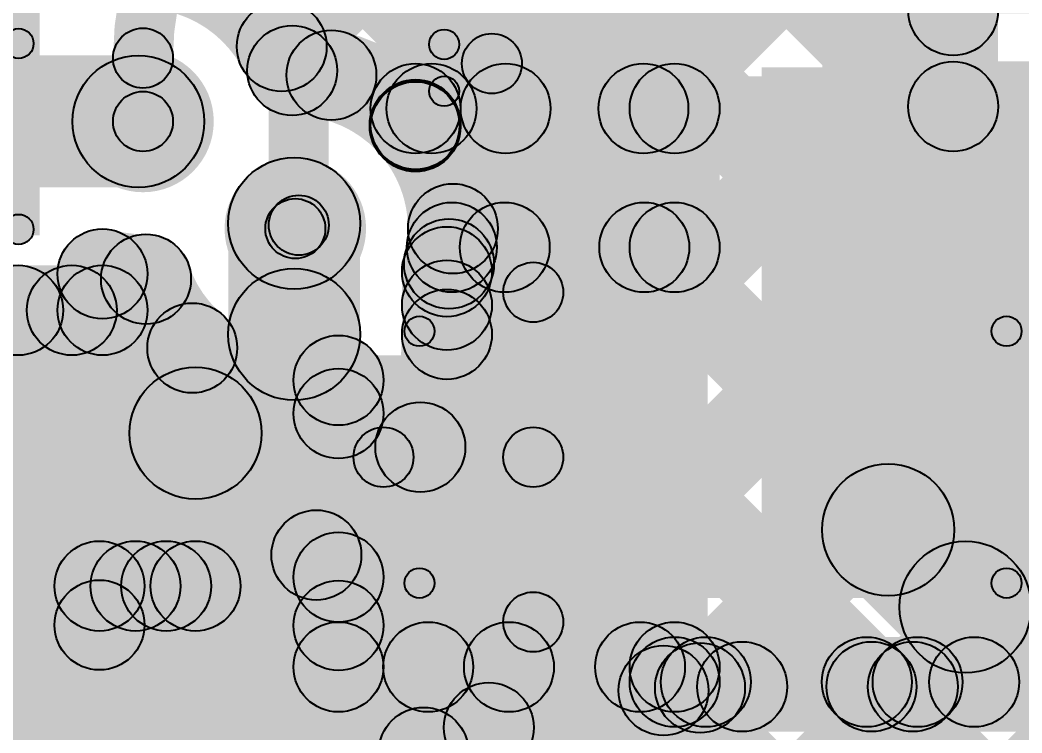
# Model space of a CAD drawing. Header units: millimetres. Extents: x 0 to 210, y 0 to 213.
# Drawn here: x 0.8422 to 1.0095, y 0.822 to 0.9409 of the extents above; entities that cross this region are included whole.
import ezdxf

# ---------------------------------------------------------------- set-up
doc = ezdxf.new("R2010")
doc.units = ezdxf.units.MM
doc.header["$MEASUREMENT"] = 0
for name, color, linetype in [('BottomLayer', 5, 'Continuous'), ('BottomPaste', 16, 'Continuous'), ('BottomSolder', 6, 'Continuous'), ('TopLayer', 1, 'Continuous'), ('TopOverlay', 2, 'Continuous'), ('TopPaste', 8, 'Continuous'), ('TopSolder', 216, 'Continuous'), ('ViaHoleLayer', 16, 'Continuous')]:
    doc.layers.add(name, color=color, linetype=linetype)

# ---------------------------------------------------------------- blocks, each defined once
blk = doc.blocks.new('RES_0603_25')
at = {"layer": 'TopLayer'}
for points in [[(-0.015, 0.0175), (-0.015, -0.0175), (-0.045, -0.0175), (-0.045, 0.0175)], [(0.045, 0.0175), (0.045, -0.0175), (0.015, -0.0175), (0.015, 0.0175)]]:
    blk.add_hatch(color=1, dxfattribs=at).paths.add_polyline_path(points)
at = {"layer": 'TopOverlay'}
h = blk.add_hatch(color=2, dxfattribs=at)
edge = h.paths.add_edge_path()
edge.add_arc((-0.049, 0.021), 0.0025, 0, 360)
h = blk.add_hatch(color=2, dxfattribs=at)
edge = h.paths.add_edge_path()
edge.add_arc((-0.049, 0.021), 0.0025, 0, 360)
for points in [[(-0.049, 0.0185), (-0.049, 0.0235), (0.049, 0.0235), (0.049, 0.0185)], [(-0.0465, -0.021), (-0.0515, -0.021), (-0.0515, 0.021), (-0.0465, 0.021)], [(0.0515, -0.021), (0.0465, -0.021), (0.0465, 0.021), (0.0515, 0.021)], [(-0.049, -0.0235), (-0.049, -0.0185), (0.049, -0.0185), (0.049, -0.0235)]]:
    blk.add_hatch(color=2, dxfattribs=at).paths.add_polyline_path(points)
h = blk.add_hatch(color=2, dxfattribs=at)
edge = h.paths.add_edge_path()
edge.add_arc((0.049, 0.021), 0.0025, 0, 360)
h = blk.add_hatch(color=2, dxfattribs=at)
edge = h.paths.add_edge_path()
edge.add_arc((0.049, 0.021), 0.0025, 0, 360)
h = blk.add_hatch(color=2, dxfattribs=at)
edge = h.paths.add_edge_path()
edge.add_arc((-0.049, -0.021), 0.0025, 0, 360)
h = blk.add_hatch(color=2, dxfattribs=at)
edge = h.paths.add_edge_path()
edge.add_arc((-0.049, -0.021), 0.0025, 0, 360)
h = blk.add_hatch(color=2, dxfattribs=at)
edge = h.paths.add_edge_path()
edge.add_arc((0.049, -0.021), 0.0025, 0, 360)
h = blk.add_hatch(color=2, dxfattribs=at)
edge = h.paths.add_edge_path()
edge.add_arc((0.049, -0.021), 0.0025, 0, 360)
at = {"layer": 'TopPaste'}
for points in [[(-0.015, 0.0175), (-0.015, -0.0175), (-0.045, -0.0175), (-0.045, 0.0175)], [(0.045, 0.0175), (0.045, -0.0175), (0.015, -0.0175), (0.015, 0.0175)]]:
    blk.add_hatch(color=8, dxfattribs=at).paths.add_polyline_path(points)
at = {"layer": 'TopSolder'}
for points in [[(-0.011, 0.0215), (-0.011, -0.0215), (-0.049, -0.0215), (-0.049, 0.0215)], [(0.049, 0.0215), (0.049, -0.0215), (0.011, -0.0215), (0.011, 0.0215)]]:
    blk.add_hatch(color=216, dxfattribs=at).paths.add_polyline_path(points)
at = {"layer": 'TopOverlay'}
for centre in [(-0.049, 0.021), (-0.049, 0.021), (0.049, 0.021), (0.049, 0.021), (-0.049, -0.021), (-0.049, -0.021), (0.049, -0.021), (0.049, -0.021)]:
    blk.add_circle(centre, 0.0025, dxfattribs=at)
blk = doc.blocks.new('LT3652EDD_PBF_26')
at = {"layer": 'TopLayer'}
for points in [[(-0.04133855, 0.04921265), (-0.04133855, 0.03937015), (-0.06889765, 0.03937015), (-0.06889765, 0.04921265)], [(0.06889765, 0.04921265), (0.06889765, 0.03937015), (0.04133855, 0.03937015), (0.04133855, 0.04921265)], [(0.0324803, 0.0468505), (0.0324803, -0.0468503), (-0.0324803, -0.0468503), (-0.0324803, 0.0468505)], [(-0.04133855, 0.03149615), (-0.04133855, 0.02165365), (-0.06889765, 0.02165365), (-0.06889765, 0.03149615)], [(0.06889765, 0.03149605), (0.06889765, 0.02165355), (0.04133855, 0.02165355), (0.04133855, 0.03149605)], [(-0.04133855, 0.01377955), (-0.04133855, 0.003937049999999997), (-0.06889765, 0.003937050000000002), (-0.06889765, 0.01377955)], [(0.06889765, 0.01377955), (0.06889765, 0.003937049999999997), (0.04133855, 0.003937050000000002), (0.04133855, 0.01377955)], [(-0.04133855, -0.003936950000000002), (-0.04133855, -0.01377945), (-0.06889765, -0.01377945), (-0.06889765, -0.003936949999999998)], [(0.06889765, -0.003936950000000002), (0.06889765, -0.01377945), (0.04133855, -0.01377945), (0.04133855, -0.003936949999999998)], [(-0.04133855, -0.02165345), (-0.04133855, -0.03149595), (-0.06889765, -0.03149595), (-0.06889765, -0.02165345)], [(0.06889765, -0.02165355), (0.06889765, -0.03149605), (0.04133855, -0.03149605), (0.04133855, -0.02165355)], [(-0.04133855, -0.03937005), (-0.04133855, -0.04921255), (-0.06889765, -0.04921255), (-0.06889765, -0.03937005)], [(0.06889765, -0.03937005), (0.06889765, -0.04921255), (0.04133855, -0.04921255), (0.04133855, -0.03937005)]]:
    blk.add_hatch(color=1, dxfattribs=at).paths.add_polyline_path(points)
at = {"layer": 'TopOverlay'}
h = blk.add_hatch(color=2, dxfattribs=at)
edge = h.paths.add_edge_path()
edge.add_arc((-0.0630944, 0.0638267), 0.0025, 0, 360)
h = blk.add_hatch(color=2, dxfattribs=at)
edge = h.paths.add_edge_path()
edge.add_arc((-0.0630944, 0.0638267), 0.0025, 0, 360)
for points in [[(-0.0630944, 0.0613267), (-0.0630944, 0.0663267), (0.063, 0.0663267), (0.063, 0.0613267)], [(-0.0605944, 0.056), (-0.0655944, 0.056), (-0.0655944, 0.0638267), (-0.0605944, 0.0638267)], [(0.0655, 0.056), (0.0605, 0.056), (0.0605, 0.0638267), (0.0655, 0.0638267)], [(-0.0605944, -0.0638266), (-0.0655944, -0.0638266), (-0.0655944, -0.0559999), (-0.0605944, -0.0559999)], [(0.0655, -0.0638266), (0.0605, -0.0638266), (0.0605, -0.0559999), (0.0655, -0.0559999)], [(-0.0630944, -0.0663266), (-0.0630944, -0.0613266), (0.063, -0.0613266), (0.063, -0.0663266)]]:
    blk.add_hatch(color=2, dxfattribs=at).paths.add_polyline_path(points)
h = blk.add_hatch(color=2, dxfattribs=at)
edge = h.paths.add_edge_path()
edge.add_arc((0.063, 0.0638267), 0.0025, 0, 360)
h = blk.add_hatch(color=2, dxfattribs=at)
edge = h.paths.add_edge_path()
edge.add_arc((0.063, 0.0638267), 0.0025, 0, 360)
h = blk.add_hatch(color=2, dxfattribs=at)
edge = h.paths.add_edge_path()
edge.add_arc((-0.0630944, 0.056), 0.0025, 0, 360)
h = blk.add_hatch(color=2, dxfattribs=at)
edge = h.paths.add_edge_path()
edge.add_arc((0.063, 0.056), 0.0025, 0, 360)
h = blk.add_hatch(color=2, dxfattribs=at)
edge = h.paths.add_edge_path()
edge.add_arc((-0.0809099, 0.0459055), 0.005, 0, 360)
h = blk.add_hatch(color=2, dxfattribs=at)
edge = h.paths.add_edge_path()
edge.add_arc((-0.0784601, 0.0459055), 0.005, 0, 360)
h = blk.add_hatch(color=2, dxfattribs=at)
edge = h.paths.add_edge_path()
edge.add_arc((-0.0630944, -0.0559999), 0.0025, 0, 360)
h = blk.add_hatch(color=2, dxfattribs=at)
edge = h.paths.add_edge_path()
edge.add_arc((0.063, -0.0559999), 0.0025, 0, 360)
h = blk.add_hatch(color=2, dxfattribs=at)
edge = h.paths.add_edge_path()
edge.add_arc((-0.0630944, -0.0638266), 0.0025, 0, 360)
h = blk.add_hatch(color=2, dxfattribs=at)
edge = h.paths.add_edge_path()
edge.add_arc((-0.0630944, -0.0638266), 0.0025, 0, 360)
h = blk.add_hatch(color=2, dxfattribs=at)
edge = h.paths.add_edge_path()
edge.add_arc((0.063, -0.0638266), 0.0025, 0, 360)
h = blk.add_hatch(color=2, dxfattribs=at)
edge = h.paths.add_edge_path()
edge.add_arc((0.063, -0.0638266), 0.0025, 0, 360)
at = {"layer": 'TopPaste'}
for points in [[(-0.04133855, 0.04921265), (-0.04133855, 0.03937015), (-0.06889765, 0.03937015), (-0.06889765, 0.04921265)], [(0.06889765, 0.04921265), (0.06889765, 0.03937015), (0.04133855, 0.03937015), (0.04133855, 0.04921265)], [(0.0324803, 0.0468505), (0.0324803, -0.0468503), (-0.0324803, -0.0468503), (-0.0324803, 0.0468505)], [(-0.04133855, 0.03149615), (-0.04133855, 0.02165365), (-0.06889765, 0.02165365), (-0.06889765, 0.03149615)], [(0.06889765, 0.03149605), (0.06889765, 0.02165355), (0.04133855, 0.02165355), (0.04133855, 0.03149605)], [(-0.04133855, 0.01377955), (-0.04133855, 0.003937049999999997), (-0.06889765, 0.003937050000000002), (-0.06889765, 0.01377955)], [(0.06889765, 0.01377955), (0.06889765, 0.003937049999999997), (0.04133855, 0.003937050000000002), (0.04133855, 0.01377955)], [(-0.04133855, -0.003936950000000002), (-0.04133855, -0.01377945), (-0.06889765, -0.01377945), (-0.06889765, -0.003936949999999998)], [(0.06889765, -0.003936950000000002), (0.06889765, -0.01377945), (0.04133855, -0.01377945), (0.04133855, -0.003936949999999998)], [(-0.04133855, -0.02165345), (-0.04133855, -0.03149595), (-0.06889765, -0.03149595), (-0.06889765, -0.02165345)], [(0.06889765, -0.02165355), (0.06889765, -0.03149605), (0.04133855, -0.03149605), (0.04133855, -0.02165355)], [(-0.04133855, -0.03937005), (-0.04133855, -0.04921255), (-0.06889765, -0.04921255), (-0.06889765, -0.03937005)], [(0.06889765, -0.03937005), (0.06889765, -0.04921255), (0.04133855, -0.04921255), (0.04133855, -0.03937005)]]:
    blk.add_hatch(color=8, dxfattribs=at).paths.add_polyline_path(points)
at = {"layer": 'TopSolder'}
for points in [[(-0.03733855, 0.05321265), (-0.03733855, 0.03537015), (-0.07289765, 0.03537015), (-0.07289765, 0.05321265)], [(0.07289765, 0.05321265), (0.07289765, 0.03537015), (0.03733855, 0.03537015), (0.03733855, 0.05321265)], [(0.03648030000000001, 0.05085049999999999), (0.03648029999999999, -0.05085030000000001), (-0.03648030000000001, -0.05085029999999999), (-0.03648029999999999, 0.05085050000000001)], [(-0.03733855, 0.03549615), (-0.03733855, 0.01765365), (-0.07289765, 0.01765365), (-0.07289765, 0.03549615)], [(0.07289765, 0.03549605), (0.07289765, 0.01765355), (0.03733855, 0.01765355), (0.03733855, 0.03549605)], [(-0.03733855, 0.01777955), (-0.03733855, -6.295000000000291e-05), (-0.07289765, -6.294999999999708e-05), (-0.07289765, 0.01777955)], [(0.07289765, 0.01777955), (0.07289765, -6.295000000000291e-05), (0.03733855, -6.294999999999708e-05), (0.03733855, 0.01777955)], [(-0.03733855, 6.304999999999709e-05), (-0.03733855, -0.01777945), (-0.07289765, -0.01777945), (-0.07289765, 6.305000000000291e-05)], [(0.07289765, 6.304999999999709e-05), (0.07289765, -0.01777945), (0.03733855, -0.01777945), (0.03733855, 6.305000000000291e-05)], [(-0.03733855, -0.01765345), (-0.03733855, -0.03549595), (-0.07289765, -0.03549595), (-0.07289765, -0.01765345)], [(0.07289765, -0.01765355), (0.07289765, -0.03549605), (0.03733855, -0.03549605), (0.03733855, -0.01765355)], [(-0.03733855, -0.03537005), (-0.03733855, -0.05321255), (-0.07289765, -0.05321255), (-0.07289765, -0.03537005)], [(0.07289765, -0.03537005), (0.07289765, -0.05321255), (0.03733855, -0.05321255), (0.03733855, -0.03537005)]]:
    blk.add_hatch(color=216, dxfattribs=at).paths.add_polyline_path(points)
at = {"layer": 'TopOverlay', "const_width": 0.01}
blk.add_lwpolyline([(-0.0784601, 0.0459055, 1), (-0.0809099, 0.0459055, 1)], format="xyb", close=True, dxfattribs=at)
at = {"layer": 'TopOverlay'}
for centre, radius in [((-0.0630944, 0.0638267), 0.0025), ((-0.0630944, 0.0638267), 0.0025), ((0.063, 0.0638267), 0.0025), ((0.063, 0.0638267), 0.0025), ((-0.0630944, 0.056), 0.0025), ((0.063, 0.056), 0.0025), ((-0.0809099, 0.0459055), 0.005), ((-0.0784601, 0.0459055), 0.005), ((-0.0630944, -0.0559999), 0.0025), ((0.063, -0.0559999), 0.0025), ((-0.0630944, -0.0638266), 0.0025), ((-0.0630944, -0.0638266), 0.0025), ((0.063, -0.0638266), 0.0025), ((0.063, -0.0638266), 0.0025)]:
    blk.add_circle(centre, radius, dxfattribs=at)
blk = doc.blocks.new('RES_0603_B_27')
at = {"layer": 'BottomLayer'}
for points in [[(-0.045, -0.0175), (-0.045, 0.0175), (-0.015, 0.0175), (-0.015, -0.0175)], [(0.015, -0.0175), (0.015, 0.0175), (0.045, 0.0175), (0.045, -0.0175)]]:
    blk.add_hatch(color=5, dxfattribs=at).paths.add_polyline_path(points)
at = {"layer": 'BottomPaste'}
for points in [[(-0.045, -0.0175), (-0.045, 0.0175), (-0.015, 0.0175), (-0.015, -0.0175)], [(0.015, -0.0175), (0.015, 0.0175), (0.045, 0.0175), (0.045, -0.0175)]]:
    blk.add_hatch(color=16, dxfattribs=at).paths.add_polyline_path(points)
at = {"layer": 'BottomSolder'}
for points in [[(-0.049, -0.0215), (-0.049, 0.0215), (-0.011, 0.0215), (-0.011, -0.0215)], [(0.011, -0.0215), (0.011, 0.0215), (0.049, 0.0215), (0.049, -0.0215)]]:
    blk.add_hatch(color=6, dxfattribs=at).paths.add_polyline_path(points)
blk = doc.blocks.new('RES_0603_B_28')
at = {"layer": 'BottomLayer'}
for points in [[(-0.045, -0.0175), (-0.045, 0.0175), (-0.015, 0.0175), (-0.015, -0.0175)], [(0.015, -0.0175), (0.015, 0.0175), (0.045, 0.0175), (0.045, -0.0175)]]:
    blk.add_hatch(color=5, dxfattribs=at).paths.add_polyline_path(points)
at = {"layer": 'BottomPaste'}
for points in [[(-0.045, -0.0175), (-0.045, 0.0175), (-0.015, 0.0175), (-0.015, -0.0175)], [(0.015, -0.0175), (0.015, 0.0175), (0.045, 0.0175), (0.045, -0.0175)]]:
    blk.add_hatch(color=16, dxfattribs=at).paths.add_polyline_path(points)
at = {"layer": 'BottomSolder'}
for points in [[(-0.049, -0.0215), (-0.049, 0.0215), (-0.011, 0.0215), (-0.011, -0.0215)], [(0.011, -0.0215), (0.011, 0.0215), (0.049, 0.0215), (0.049, -0.0215)]]:
    blk.add_hatch(color=6, dxfattribs=at).paths.add_polyline_path(points)
blk = doc.blocks.new('CAP_0603_46')
at = {"layer": 'TopLayer'}
for points in [[(-0.015, 0.0175), (-0.015, -0.0175), (-0.045, -0.0175), (-0.045, 0.0175)], [(0.045, 0.0175), (0.045, -0.0175), (0.015, -0.0175), (0.015, 0.0175)]]:
    blk.add_hatch(color=1, dxfattribs=at).paths.add_polyline_path(points)
at = {"layer": 'TopOverlay'}
h = blk.add_hatch(color=2, dxfattribs=at)
edge = h.paths.add_edge_path()
edge.add_arc((-0.049, 0.021), 0.0025, 0, 360)
h = blk.add_hatch(color=2, dxfattribs=at)
edge = h.paths.add_edge_path()
edge.add_arc((-0.049, 0.021), 0.0025, 0, 360)
for points in [[(-0.018, 0.0235), (-0.018, 0.0185), (-0.049, 0.0185), (-0.049, 0.0235)], [(0.049, 0.0235), (0.049, 0.0185), (0.018, 0.0185), (0.018, 0.0235)], [(-0.0465, -0.021), (-0.0515, -0.021), (-0.0515, 0.021), (-0.0465, 0.021)], [(0.0515, -0.021), (0.0465, -0.021), (0.0465, 0.021), (0.0515, 0.021)], [(-0.018, -0.0185), (-0.018, -0.0235), (-0.049, -0.0235), (-0.049, -0.0185)], [(0.049, -0.0185), (0.049, -0.0235), (0.018, -0.0235), (0.018, -0.0185)]]:
    blk.add_hatch(color=2, dxfattribs=at).paths.add_polyline_path(points)
h = blk.add_hatch(color=2, dxfattribs=at)
edge = h.paths.add_edge_path()
edge.add_arc((-0.018, 0.021), 0.0025, 0, 360)
h = blk.add_hatch(color=2, dxfattribs=at)
edge = h.paths.add_edge_path()
edge.add_arc((0.018, 0.021), 0.0025, 0, 360)
h = blk.add_hatch(color=2, dxfattribs=at)
edge = h.paths.add_edge_path()
edge.add_arc((0.049, 0.021), 0.0025, 0, 360)
h = blk.add_hatch(color=2, dxfattribs=at)
edge = h.paths.add_edge_path()
edge.add_arc((0.049, 0.021), 0.0025, 0, 360)
h = blk.add_hatch(color=2, dxfattribs=at)
edge = h.paths.add_edge_path()
edge.add_arc((-0.049, -0.021), 0.0025, 0, 360)
h = blk.add_hatch(color=2, dxfattribs=at)
edge = h.paths.add_edge_path()
edge.add_arc((-0.049, -0.021), 0.0025, 0, 360)
h = blk.add_hatch(color=2, dxfattribs=at)
edge = h.paths.add_edge_path()
edge.add_arc((-0.018, -0.021), 0.0025, 0, 360)
h = blk.add_hatch(color=2, dxfattribs=at)
edge = h.paths.add_edge_path()
edge.add_arc((0.018, -0.021), 0.0025, 0, 360)
h = blk.add_hatch(color=2, dxfattribs=at)
edge = h.paths.add_edge_path()
edge.add_arc((0.049, -0.021), 0.0025, 0, 360)
h = blk.add_hatch(color=2, dxfattribs=at)
edge = h.paths.add_edge_path()
edge.add_arc((0.049, -0.021), 0.0025, 0, 360)
at = {"layer": 'TopPaste'}
for points in [[(-0.015, 0.0175), (-0.015, -0.0175), (-0.045, -0.0175), (-0.045, 0.0175)], [(0.045, 0.0175), (0.045, -0.0175), (0.015, -0.0175), (0.015, 0.0175)]]:
    blk.add_hatch(color=8, dxfattribs=at).paths.add_polyline_path(points)
at = {"layer": 'TopSolder'}
for points in [[(-0.0126378, 0.0198622), (-0.0126378, -0.0198622), (-0.0473622, -0.0198622), (-0.0473622, 0.0198622)], [(0.0473622, 0.0198622), (0.0473622, -0.0198622), (0.0126378, -0.0198622), (0.0126378, 0.0198622)]]:
    blk.add_hatch(color=216, dxfattribs=at).paths.add_polyline_path(points)
at = {"layer": 'TopOverlay'}
for centre in [(-0.049, 0.021), (-0.049, 0.021), (-0.018, 0.021), (0.018, 0.021), (0.049, 0.021), (0.049, 0.021), (-0.049, -0.021), (-0.049, -0.021), (-0.018, -0.021), (0.018, -0.021), (0.049, -0.021), (0.049, -0.021)]:
    blk.add_circle(centre, 0.0025, dxfattribs=at)

msp = doc.modelspace()

# ---------------------------------------------------------------- hatches: boundary and pattern name
at = {"layer": 'BottomLayer'}
for points in [[(0.873065099141101, 1.001120399141101), (0.883671700858899, 1.011727000858899), (1.060380000858899, 0.8350187008588991), (1.049773399141101, 0.8244120991411009)], [(0.9133440991411009, 0.996196699141101), (0.923950700858899, 1.006803300858899), (1.095735300858899, 0.8350187008588991), (1.085128699141101, 0.8244120991411009)], [(0.891223000858899, 0.931189599141101), (0.880616399141101, 0.941796200858899), (0.944623499141101, 1.005803300858899), (0.955230100858899, 0.995196699141101)], [(0.850696699141101, 0.9881334991411009), (0.8613033008588991, 0.998740100858899), (1.025024700858899, 0.8350187008588991), (1.014418099141101, 0.8244120991411009)], [(0.9981423, 0.8558874), (0.9761423, 0.8558874), (0.9761423, 0.9867979), (0.9981423, 0.9867979)], [(0.913403800858899, 0.918015099141101), (0.902797199141101, 0.9286217008588991), (0.955962699141101, 0.981787200858899), (0.966569300858899, 0.971180599141101)], [(0.918803300858899, 0.8880592991411009), (0.908196699141101, 0.898665900858899), (0.975185699141101, 0.965654900858899), (0.985792300858899, 0.955048299141101)], [(0.918803300858899, 0.8880592991411009), (0.908196699141101, 0.898665900858899), (0.975185699141101, 0.965654900858899), (0.985792300858899, 0.955048299141101)], [(1.0054999, 0.9265003), (0.9904999, 0.9265003), (0.9904999, 0.9611904), (1.0054999, 0.9611904)], [(0.4958034008588991, 0.4297040991411009), (0.4851967991411009, 0.4403107008588991), (0.992696599141101, 0.9478105008588991), (1.003303200858899, 0.937203899141101)], [(0.824, 0.913), (0.824, 0.935), (0.862, 0.935), (0.862, 0.913)], [(0.9979999, 0.9190003), (0.9979999, 0.9340003), (1.0619999, 0.9340003), (1.0619999, 0.9190003)], [(0.914910700858899, 0.8134560991411008), (0.904304099141101, 0.8240627008588991), (1.012044999141101, 0.931803600858899), (1.022651600858899, 0.921196999141101)], [(0.961037400858899, 0.8242274991411009), (0.950430799141101, 0.8348341008588991), (1.047400299141101, 0.931803600858899), (1.058006900858899, 0.921196999141101)], [(0.9965773008588991, 0.8244120991411009), (0.985970699141101, 0.8350187008588991), (1.076440699141101, 0.925488700858899), (1.087047300858899, 0.914882099141101)], [(0.899, 0.8884807), (0.877, 0.8884807), (0.877, 0.907), (0.899, 0.907)], [(0.908532699141101, 0.894942199141101), (0.919139300858899, 0.905548800858899), (0.989669400858899, 0.8350187008588991), (0.979062799141101, 0.8244120991411009)], [(0.921, 0.8884807), (0.906, 0.8884807), (0.906, 0.8989342), (0.921, 0.8989342)], [(0.826, 0.861), (0.826, 0.883), (0.8715193, 0.883), (0.8715193, 0.861)], [(0.903748599141101, 0.8643709991411009), (0.914355200858899, 0.874977600858899), (0.954956100858899, 0.8343767008588991), (0.944349499141101, 0.8237700991411009)], [(0.979364125406948, 0.8481092254069479), (0.9949204745930521, 0.863665574593052), (1.007807874593052, 0.850778174593052), (0.9922515254069479, 0.835221825406948)], [(0.886398099141101, 0.846366199141101), (0.897004700858899, 0.856972800858899), (0.925783100858899, 0.8281944008588991), (0.915176499141101, 0.8175877991411009)], [(0.8555, 0.839), (0.8555, 0.854), (0.8715193, 0.854), (0.8715193, 0.839)], [(1.0000297, 0.832), (1.0000297, 0.854), (1.163, 0.854), (1.163, 0.832)], [(0.4958034008588991, 0.4650593991411009), (0.4851967991411009, 0.4756660008588991), (0.8613340991411009, 0.851803300858899), (0.871940700858899, 0.841196699141101)], [(0.4958034008588991, 0.4650593991411009), (0.4851967991411009, 0.4756660008588991), (0.8613340991411009, 0.851803300858899), (0.871940700858899, 0.841196699141101)], [(0.856212299141101, 0.841196699141101), (0.866818900858899, 0.851803300858899), (0.901334300858899, 0.8172879008588991), (0.890727699141101, 0.8066812991411009)], [(0.7965, 0.8325), (0.7965, 0.8475), (0.8555, 0.8475), (0.8555, 0.8325)], [(0.863, 0.84), (0.848, 0.84), (0.848, 0.8465), (0.863, 0.8465)], [(0.8273569991411008, 0.8346966991411009), (0.8379636008588991, 0.845303300858899), (0.880592100858899, 0.8026748008588991), (0.869985499141101, 0.7920681991411009)], [(0.9627782, 0.8222154), (0.9627782, 0.8372154), (1.352, 0.8372154), (1.352, 0.8222154)]]:
    msp.add_hatch(color=5, dxfattribs=at).paths.add_polyline_path(points)
h = msp.add_hatch(color=5, dxfattribs=at)
edge = h.paths.add_edge_path()
edge.add_arc((0.9979999, 0.9425072), 0.0075, 0, 360)
h = msp.add_hatch(color=5, dxfattribs=at)
edge = h.paths.add_edge_path()
edge.add_arc((0.8859197, 0.9364929), 0.0075, 0, 360)
h = msp.add_hatch(color=5, dxfattribs=at)
edge = h.paths.add_edge_path()
edge.add_arc((0.8876647, 0.9324978), 0.0075, 0, 360)
h = msp.add_hatch(color=5, dxfattribs=at)
edge = h.paths.add_edge_path()
edge.add_arc((0.8876648, 0.9324978), 0.0075, 0, 360)
h = msp.add_hatch(color=5, dxfattribs=at)
edge = h.paths.add_edge_path()
edge.add_arc((0.8942086, 0.9317326), 0.0075, 0, 360)
h = msp.add_hatch(color=5, dxfattribs=at)
edge = h.paths.add_edge_path()
edge.add_arc((0.8942086, 0.9317326), 0.0075, 0, 360)
h = msp.add_hatch(color=5, dxfattribs=at)
edge = h.paths.add_edge_path()
edge.add_arc((0.8627638, 0.924), 0.011811, 0, 360)
h = msp.add_hatch(color=5, dxfattribs=at)
edge = h.paths.add_edge_path()
edge.add_arc((0.862, 0.924), 0.011, 0, 360)
h = msp.add_hatch(color=5, dxfattribs=at)
edge = h.paths.add_edge_path()
edge.add_arc((0.9979999, 0.9265003), 0.0075, 0, 360)
h = msp.add_hatch(color=5, dxfattribs=at)
edge = h.paths.add_edge_path()
edge.add_arc((0.9979999, 0.9265003), 0.0075, 0, 360)
h = msp.add_hatch(color=5, dxfattribs=at)
edge = h.paths.add_edge_path()
edge.add_arc((0.9081005, 0.9233184), 0.0075, 0, 360)
h = msp.add_hatch(color=5, dxfattribs=at)
edge = h.paths.add_edge_path()
edge.add_arc((0.8881891, 0.9061194), 0.011811, 0, 360)
h = msp.add_hatch(color=5, dxfattribs=at)
edge = h.paths.add_edge_path()
edge.add_arc((0.888, 0.907), 0.011, 0, 360)
h = msp.add_hatch(color=5, dxfattribs=at)
edge = h.paths.add_edge_path()
edge.add_arc((0.9145001, 0.9061194), 0.0075, 0, 360)
h = msp.add_hatch(color=5, dxfattribs=at)
edge = h.paths.add_edge_path()
edge.add_arc((0.9145001, 0.9061194), 0.0075, 0, 360)
h = msp.add_hatch(color=5, dxfattribs=at)
edge = h.paths.add_edge_path()
edge.add_arc((0.9135, 0.8989342), 0.0075, 0, 360)
h = msp.add_hatch(color=5, dxfattribs=at)
edge = h.paths.add_edge_path()
edge.add_arc((0.9135, 0.8989342), 0.0075, 0, 360)
h = msp.add_hatch(color=5, dxfattribs=at)
edge = h.paths.add_edge_path()
edge.add_arc((0.913836, 0.9002455), 0.0075, 0, 360)
h = msp.add_hatch(color=5, dxfattribs=at)
edge = h.paths.add_edge_path()
edge.add_arc((0.9135, 0.8933626), 0.0075, 0, 360)
h = msp.add_hatch(color=5, dxfattribs=at)
edge = h.paths.add_edge_path()
edge.add_arc((0.9135, 0.8933626), 0.0075, 0, 360)
h = msp.add_hatch(color=5, dxfattribs=at)
edge = h.paths.add_edge_path()
edge.add_arc((0.888, 0.8884807), 0.011, 0, 360)
h = msp.add_hatch(color=5, dxfattribs=at)
edge = h.paths.add_edge_path()
edge.add_arc((0.888, 0.8884807), 0.011, 0, 360)
h = msp.add_hatch(color=5, dxfattribs=at)
edge = h.paths.add_edge_path()
edge.add_arc((0.9135, 0.8884807), 0.0075, 0, 360)
h = msp.add_hatch(color=5, dxfattribs=at)
edge = h.paths.add_edge_path()
edge.add_arc((0.9135, 0.8884807), 0.0075, 0, 360)
h = msp.add_hatch(color=5, dxfattribs=at)
edge = h.paths.add_edge_path()
edge.add_arc((0.8715193, 0.872), 0.011, 0, 360)
h = msp.add_hatch(color=5, dxfattribs=at)
edge = h.paths.add_edge_path()
edge.add_arc((0.8715193, 0.872), 0.011, 0, 360)
h = msp.add_hatch(color=5, dxfattribs=at)
edge = h.paths.add_edge_path()
edge.add_arc((0.9090519, 0.8696743), 0.0075, 0, 360)
h = msp.add_hatch(color=5, dxfattribs=at)
edge = h.paths.add_edge_path()
edge.add_arc((0.9871423, 0.8558874), 0.011, 0, 360)
h = msp.add_hatch(color=5, dxfattribs=at)
edge = h.paths.add_edge_path()
edge.add_arc((0.9871423, 0.8558874), 0.011, 0, 360)
h = msp.add_hatch(color=5, dxfattribs=at)
edge = h.paths.add_edge_path()
edge.add_arc((0.8917014, 0.8516695), 0.0075, 0, 360)
h = msp.add_hatch(color=5, dxfattribs=at)
edge = h.paths.add_edge_path()
edge.add_arc((0.8555, 0.8465), 0.0075, 0, 360)
h = msp.add_hatch(color=5, dxfattribs=at)
edge = h.paths.add_edge_path()
edge.add_arc((0.8555, 0.8465), 0.0075, 0, 360)
h = msp.add_hatch(color=5, dxfattribs=at)
edge = h.paths.add_edge_path()
edge.add_arc((0.8615156, 0.8465), 0.0075, 0, 360)
h = msp.add_hatch(color=5, dxfattribs=at)
edge = h.paths.add_edge_path()
edge.add_arc((0.8666374, 0.8465), 0.0075, 0, 360)
h = msp.add_hatch(color=5, dxfattribs=at)
edge = h.paths.add_edge_path()
edge.add_arc((0.8666374, 0.8465), 0.0075, 0, 360)
h = msp.add_hatch(color=5, dxfattribs=at)
edge = h.paths.add_edge_path()
edge.add_arc((0.8715193, 0.8465), 0.0075, 0, 360)
h = msp.add_hatch(color=5, dxfattribs=at)
edge = h.paths.add_edge_path()
edge.add_arc((0.8715193, 0.8465), 0.0075, 0, 360)
h = msp.add_hatch(color=5, dxfattribs=at)
edge = h.paths.add_edge_path()
edge.add_arc((1.0000297, 0.843), 0.011, 0, 360)
h = msp.add_hatch(color=5, dxfattribs=at)
edge = h.paths.add_edge_path()
edge.add_arc((1.0000297, 0.843), 0.011, 0, 360)
h = msp.add_hatch(color=5, dxfattribs=at)
edge = h.paths.add_edge_path()
edge.add_arc((0.8555, 0.84), 0.0075, 0, 360)
h = msp.add_hatch(color=5, dxfattribs=at)
edge = h.paths.add_edge_path()
edge.add_arc((0.8555, 0.84), 0.0075, 0, 360)
h = msp.add_hatch(color=5, dxfattribs=at)
edge = h.paths.add_edge_path()
edge.add_arc((0.9496528, 0.8290734), 0.0075, 0, 360)
h = msp.add_hatch(color=5, dxfattribs=at)
edge = h.paths.add_edge_path()
edge.add_arc((0.9557341, 0.8295308), 0.0075, 0, 360)
h = msp.add_hatch(color=5, dxfattribs=at)
edge = h.paths.add_edge_path()
edge.add_arc((0.9627782, 0.8297154), 0.0075, 0, 360)
h = msp.add_hatch(color=5, dxfattribs=at)
edge = h.paths.add_edge_path()
edge.add_arc((0.9627782, 0.8297154), 0.0075, 0, 360)
h = msp.add_hatch(color=5, dxfattribs=at)
edge = h.paths.add_edge_path()
edge.add_arc((0.9843661, 0.8297154), 0.0075, 0, 360)
h = msp.add_hatch(color=5, dxfattribs=at)
edge = h.paths.add_edge_path()
edge.add_arc((0.991274, 0.8297154), 0.0075, 0, 360)
h = msp.add_hatch(color=5, dxfattribs=at)
edge = h.paths.add_edge_path()
edge.add_arc((0.9204798, 0.8228911), 0.0075, 0, 360)
h = msp.add_hatch(color=5, dxfattribs=at)
edge = h.paths.add_edge_path()
edge.add_arc((0.9096074, 0.8187594), 0.0075, 0, 360)
at = {"layer": 'TopLayer'}
for points in [[(0.907, 0.866), (0.957, 0.866), (0.957, 0.954), (0.907, 0.954)], [(0.9259999, 0.933646), (0.9159999, 0.933646), (0.9159999, 0.9485672), (0.9259999, 0.9485672)], [(0.8937638, 0.9066941), (0.8837638, 0.9066941), (0.8837638, 0.9468263), (0.8937638, 0.9468263)], [(0.8677638, 0.924), (0.8577638, 0.924), (0.8577638, 0.9345582), (0.8677638, 0.9345582)], [(0.9082638, 0.9186459), (0.9082638, 0.9336459), (0.9515, 0.9336459), (0.9515, 0.9186459)], [(0.966, 0.845), (1.046, 0.845), (1.046, 0.933), (0.966, 0.933)], [(0.913567100858899, 0.918178399141101), (0.902960499141101, 0.928785000858899), (0.905624699141101, 0.931449200858899), (0.916231300858899, 0.920842599141101)], [(0.9284407008588991, 0.897696699141101), (0.917834099141101, 0.908303300858899), (0.940979999141101, 0.931449200858899), (0.951586600858899, 0.920842599141101)], [(0.9284407008588991, 0.897696699141101), (0.917834099141101, 0.908303300858899), (0.940979999141101, 0.931449200858899), (0.951586600858899, 0.920842599141101)], [(0.917987599141101, 0.920842599141101), (0.928594200858899, 0.931449200858899), (0.951740100858899, 0.908303300858899), (0.941133499141101, 0.897696699141101)], [(0.9157638, 0.9231275), (0.9007638, 0.9231275), (0.9007638, 0.9261459), (0.9157638, 0.9261459)], [(0.959, 0.903), (0.944, 0.903), (0.944, 0.9261459), (0.959, 0.9261459)], [(0.8917246339059327, 0.9025838660940673), (0.8846535660940673, 0.9096549339059327), (0.8852282660940674, 0.9102296339059327), (0.8922993339059326, 0.9031585660940673)], [(0.9143145, 0.8955), (0.9143145, 0.9105), (0.9515, 0.9105), (0.9515, 0.8955)], [(0.8053332, 0.885), (0.8053332, 0.9), (0.8559998, 0.9), (0.8559998, 0.885)], [(0.8634998, 0.8925), (0.8484998, 0.8925), (0.8484998, 0.8985733), (0.8634998, 0.8985733)], [(0.6342302008588991, 0.6741967991411009), (0.6236235991411009, 0.6848034008588991), (0.8366234991411009, 0.897803300858899), (0.847230100858899, 0.887196699141101)], [(0.7748569991411008, 0.887196699141101), (0.7854636008588991, 0.897803300858899), (0.998463500858899, 0.6848034008588991), (0.987856899141101, 0.6741967991411009)], [(0.8102122991411009, 0.887196699141101), (0.8208189008588991, 0.897803300858899), (1.033818800858899, 0.6848034008588991), (1.023212199141101, 0.6741967991411009)], [(0.845567599141101, 0.887196699141101), (0.8561742008588991, 0.897803300858899), (0.9007094008588991, 0.853268100858899), (0.890102799141101, 0.842661499141101)], [(0.9329061, 0.868), (0.9229061, 0.868), (0.9229061, 0.8955), (0.9329061, 0.8955)], [(0.6695855008588991, 0.6741967991411009), (0.6589788991411009, 0.6848034008588991), (0.865686799141101, 0.8915113008588991), (0.8762934008588991, 0.880904699141101)], [(0.811, 0.685), (0.957, 0.685), (0.957, 0.885), (0.811, 0.885)], [(0.7049408008588991, 0.6741967991411009), (0.6943341991411008, 0.6848034008588991), (0.890102799141101, 0.880572000858899), (0.9007094008588991, 0.8699653991411009)], [(0.7049408008588991, 0.6741967991411009), (0.6943341991411008, 0.6848034008588991), (0.890102799141101, 0.880572000858899), (0.9007094008588991, 0.8699653991411009)], [(0.9029061, 0.833), (0.8879061, 0.833), (0.8879061, 0.8808175), (0.9029061, 0.8808175)], [(0.9029061, 0.863), (0.9029061, 0.873), (0.9279061, 0.873), (0.9279061, 0.863)], [(0.9329061, 0.8405), (0.9229061, 0.8405), (0.9229061, 0.868), (0.9329061, 0.868)], [(0.7402961008588991, 0.6741967991411009), (0.7296894991411009, 0.6848034008588991), (0.890102799141101, 0.845216700858899), (0.9007094008588991, 0.8346100991411008)], [(0.8954061, 0.8255), (0.8954061, 0.8405), (0.9515, 0.8405), (0.9515, 0.8255)], [(0.7756514008588992, 0.6741967991411009), (0.7650447991411009, 0.6848034008588991), (0.9185446991411009, 0.8383033008588991), (0.929151300858899, 0.8276966991411009)], [(0.905067599141101, 0.8276966991411009), (0.9156742008588991, 0.8383033008588991), (1.050803300858899, 0.7031742008588991), (1.040196699141101, 0.6925675991411009)], [(0.940422899141101, 0.8276966991411009), (0.951029500858899, 0.8383033008588991), (1.050803300858899, 0.7385295008588991), (1.040196699141101, 0.7279228991411009)], [(0.9515, 0.823), (0.9515, 0.838), (1.0015, 0.838), (1.0015, 0.823)], [(1.0015, 0.823), (1.0015, 0.838), (1.0455, 0.838), (1.0455, 0.823)], [(1.0015, 0.823), (1.0015, 0.838), (1.0455, 0.838), (1.0455, 0.823)], [(0.8110067008588991, 0.6741967991411009), (0.8004000991411009, 0.6848034008588991), (0.951399999141101, 0.8358033008588991), (0.962006600858899, 0.8251966991411009)], [(0.846362000858899, 0.6741967991411009), (0.8357553991411009, 0.6848034008588991), (0.9867552991411009, 0.8358033008588991), (0.997361900858899, 0.8251966991411009)], [(0.881717300858899, 0.6741967991411009), (0.871110699141101, 0.6848034008588991), (1.022110599141101, 0.8358033008588991), (1.032717200858899, 0.8251966991411009)], [(0.978278199141101, 0.8251966991411009), (0.9888848008588991, 0.8358033008588991), (1.050803300858899, 0.7738848008588991), (1.040196699141101, 0.7632781991411008)]]:
    msp.add_hatch(color=1, dxfattribs=at).paths.add_polyline_path(points)
h = msp.add_hatch(color=1, dxfattribs=at)
edge = h.paths.add_edge_path()
edge.add_arc((0.8627638, 0.9345582), 0.005, 0, 360)
h = msp.add_hatch(color=1, dxfattribs=at)
edge = h.paths.add_edge_path()
edge.add_arc((0.8627638, 0.9345582), 0.005, 0, 360)
h = msp.add_hatch(color=1, dxfattribs=at)
edge = h.paths.add_edge_path()
edge.add_arc((0.9209999, 0.933646), 0.005, 0, 360)
h = msp.add_hatch(color=1, dxfattribs=at)
edge = h.paths.add_edge_path()
edge.add_arc((0.8627638, 0.924), 0.011811, 0, 360)
h = msp.add_hatch(color=1, dxfattribs=at)
edge = h.paths.add_edge_path()
edge.add_arc((0.9082638, 0.9261459), 0.0075, 0, 360)
h = msp.add_hatch(color=1, dxfattribs=at)
edge = h.paths.add_edge_path()
edge.add_arc((0.9082638, 0.9261459), 0.0075, 0, 360)
h = msp.add_hatch(color=1, dxfattribs=at)
edge = h.paths.add_edge_path()
edge.add_arc((0.910928, 0.9261459), 0.0075, 0, 360)
h = msp.add_hatch(color=1, dxfattribs=at)
edge = h.paths.add_edge_path()
edge.add_arc((0.9232909, 0.9261459), 0.0075, 0, 360)
h = msp.add_hatch(color=1, dxfattribs=at)
edge = h.paths.add_edge_path()
edge.add_arc((0.9462833, 0.9261459), 0.0075, 0, 360)
h = msp.add_hatch(color=1, dxfattribs=at)
edge = h.paths.add_edge_path()
edge.add_arc((0.9462833, 0.9261459), 0.0075, 0, 360)
h = msp.add_hatch(color=1, dxfattribs=at)
edge = h.paths.add_edge_path()
edge.add_arc((0.9515, 0.9261459), 0.0075, 0, 360)
h = msp.add_hatch(color=1, dxfattribs=at)
edge = h.paths.add_edge_path()
edge.add_arc((0.9515, 0.9261459), 0.0075, 0, 360)
h = msp.add_hatch(color=1, dxfattribs=at)
edge = h.paths.add_edge_path()
edge.add_arc((0.9082638, 0.9234817), 0.0075, 0, 360)
h = msp.add_hatch(color=1, dxfattribs=at)
edge = h.paths.add_edge_path()
edge.add_arc((0.9082638, 0.9231275), 0.0075, 0, 360)
h = msp.add_hatch(color=1, dxfattribs=at)
edge = h.paths.add_edge_path()
edge.add_arc((0.9082638, 0.9231275), 0.0075, 0, 360)
h = msp.add_hatch(color=1, dxfattribs=at)
edge = h.paths.add_edge_path()
edge.add_arc((0.8627638, 0.924), 0.005, 0, 360)
h = msp.add_hatch(color=1, dxfattribs=at)
edge = h.paths.add_edge_path()
edge.add_arc((0.8881891, 0.9061194), 0.011811, 0, 360)
h = msp.add_hatch(color=1, dxfattribs=at)
edge = h.paths.add_edge_path()
edge.add_arc((0.9145001, 0.9061194), 0.0075, 0, 360)
h = msp.add_hatch(color=1, dxfattribs=at)
edge = h.paths.add_edge_path()
edge.add_arc((0.9145001, 0.9061194), 0.0075, 0, 360)
h = msp.add_hatch(color=1, dxfattribs=at)
edge = h.paths.add_edge_path()
edge.add_arc((0.8887638, 0.9066941), 0.005, 0, 360)
h = msp.add_hatch(color=1, dxfattribs=at)
edge = h.paths.add_edge_path()
edge.add_arc((0.8887638, 0.9066941), 0.005, 0, 360)
h = msp.add_hatch(color=1, dxfattribs=at)
edge = h.paths.add_edge_path()
edge.add_arc((0.8881891, 0.9061194), 0.005, 0, 360)
h = msp.add_hatch(color=1, dxfattribs=at)
edge = h.paths.add_edge_path()
edge.add_arc((0.9143145, 0.903), 0.0075, 0, 360)
h = msp.add_hatch(color=1, dxfattribs=at)
edge = h.paths.add_edge_path()
edge.add_arc((0.9143145, 0.903), 0.0075, 0, 360)
h = msp.add_hatch(color=1, dxfattribs=at)
edge = h.paths.add_edge_path()
edge.add_arc((0.9231374, 0.903), 0.0075, 0, 360)
h = msp.add_hatch(color=1, dxfattribs=at)
edge = h.paths.add_edge_path()
edge.add_arc((0.9231374, 0.903), 0.0075, 0, 360)
h = msp.add_hatch(color=1, dxfattribs=at)
edge = h.paths.add_edge_path()
edge.add_arc((0.9464368, 0.903), 0.0075, 0, 360)
h = msp.add_hatch(color=1, dxfattribs=at)
edge = h.paths.add_edge_path()
edge.add_arc((0.9515, 0.903), 0.0075, 0, 360)
h = msp.add_hatch(color=1, dxfattribs=at)
edge = h.paths.add_edge_path()
edge.add_arc((0.9515, 0.903), 0.0075, 0, 360)
h = msp.add_hatch(color=1, dxfattribs=at)
edge = h.paths.add_edge_path()
edge.add_arc((0.8559998, 0.8985733), 0.0075, 0, 360)
h = msp.add_hatch(color=1, dxfattribs=at)
edge = h.paths.add_edge_path()
edge.add_arc((0.8559998, 0.8985733), 0.0075, 0, 360)
h = msp.add_hatch(color=1, dxfattribs=at)
edge = h.paths.add_edge_path()
edge.add_arc((0.8632636, 0.8976937), 0.0075, 0, 360)
h = msp.add_hatch(color=1, dxfattribs=at)
edge = h.paths.add_edge_path()
edge.add_arc((0.8632637, 0.8976937), 0.0075, 0, 360)
h = msp.add_hatch(color=1, dxfattribs=at)
edge = h.paths.add_edge_path()
edge.add_arc((0.8419268, 0.8925), 0.0075, 0, 360)
h = msp.add_hatch(color=1, dxfattribs=at)
edge = h.paths.add_edge_path()
edge.add_arc((0.8508709, 0.8925), 0.0075, 0, 360)
h = msp.add_hatch(color=1, dxfattribs=at)
edge = h.paths.add_edge_path()
edge.add_arc((0.8559998, 0.8925), 0.0075, 0, 360)
h = msp.add_hatch(color=1, dxfattribs=at)
edge = h.paths.add_edge_path()
edge.add_arc((0.8559998, 0.8925), 0.0075, 0, 360)
h = msp.add_hatch(color=1, dxfattribs=at)
edge = h.paths.add_edge_path()
edge.add_arc((0.9279061, 0.8955), 0.005, 0, 360)
h = msp.add_hatch(color=1, dxfattribs=at)
edge = h.paths.add_edge_path()
edge.add_arc((0.8709901, 0.886208), 0.0075, 0, 360)
h = msp.add_hatch(color=1, dxfattribs=at)
edge = h.paths.add_edge_path()
edge.add_arc((0.8954061, 0.8808175), 0.0075, 0, 360)
h = msp.add_hatch(color=1, dxfattribs=at)
edge = h.paths.add_edge_path()
edge.add_arc((0.8954061, 0.8808175), 0.0075, 0, 360)
h = msp.add_hatch(color=1, dxfattribs=at)
edge = h.paths.add_edge_path()
edge.add_arc((0.8954061, 0.8752687), 0.0075, 0, 360)
h = msp.add_hatch(color=1, dxfattribs=at)
edge = h.paths.add_edge_path()
edge.add_arc((0.8954061, 0.8752687), 0.0075, 0, 360)
h = msp.add_hatch(color=1, dxfattribs=at)
edge = h.paths.add_edge_path()
edge.add_arc((0.9029061, 0.868), 0.005, 0, 360)
h = msp.add_hatch(color=1, dxfattribs=at)
edge = h.paths.add_edge_path()
edge.add_arc((0.9279061, 0.868), 0.005, 0, 360)
h = msp.add_hatch(color=1, dxfattribs=at)
edge = h.paths.add_edge_path()
edge.add_arc((0.9279061, 0.868), 0.005, 0, 360)
h = msp.add_hatch(color=1, dxfattribs=at)
edge = h.paths.add_edge_path()
edge.add_arc((0.9279061, 0.868), 0.005, 0, 360)
h = msp.add_hatch(color=1, dxfattribs=at)
edge = h.paths.add_edge_path()
edge.add_arc((0.8954061, 0.8479648), 0.0075, 0, 360)
h = msp.add_hatch(color=1, dxfattribs=at)
edge = h.paths.add_edge_path()
edge.add_arc((0.8954061, 0.8399134), 0.0075, 0, 360)
h = msp.add_hatch(color=1, dxfattribs=at)
edge = h.paths.add_edge_path()
edge.add_arc((0.9279061, 0.8405), 0.005, 0, 360)
h = msp.add_hatch(color=1, dxfattribs=at)
edge = h.paths.add_edge_path()
edge.add_arc((0.8954061, 0.833), 0.0075, 0, 360)
h = msp.add_hatch(color=1, dxfattribs=at)
edge = h.paths.add_edge_path()
edge.add_arc((0.8954061, 0.833), 0.0075, 0, 360)
h = msp.add_hatch(color=1, dxfattribs=at)
edge = h.paths.add_edge_path()
edge.add_arc((0.9103709, 0.833), 0.0075, 0, 360)
h = msp.add_hatch(color=1, dxfattribs=at)
edge = h.paths.add_edge_path()
edge.add_arc((0.923848, 0.833), 0.0075, 0, 360)
h = msp.add_hatch(color=1, dxfattribs=at)
edge = h.paths.add_edge_path()
edge.add_arc((0.9457262, 0.833), 0.0075, 0, 360)
h = msp.add_hatch(color=1, dxfattribs=at)
edge = h.paths.add_edge_path()
edge.add_arc((0.9515, 0.833), 0.0075, 0, 360)
h = msp.add_hatch(color=1, dxfattribs=at)
edge = h.paths.add_edge_path()
edge.add_arc((0.9515, 0.8305), 0.0075, 0, 360)
h = msp.add_hatch(color=1, dxfattribs=at)
edge = h.paths.add_edge_path()
edge.add_arc((0.9567033, 0.8305), 0.0075, 0, 360)
h = msp.add_hatch(color=1, dxfattribs=at)
edge = h.paths.add_edge_path()
edge.add_arc((0.9835815, 0.8305), 0.0075, 0, 360)
h = msp.add_hatch(color=1, dxfattribs=at)
edge = h.paths.add_edge_path()
edge.add_arc((0.9920586, 0.8305), 0.0075, 0, 360)
h = msp.add_hatch(color=1, dxfattribs=at)
edge = h.paths.add_edge_path()
edge.add_arc((1.0015, 0.8305), 0.0075, 0, 360)
h = msp.add_hatch(color=1, dxfattribs=at)
edge = h.paths.add_edge_path()
edge.add_arc((1.0015, 0.8305), 0.0075, 0, 360)
h = msp.add_hatch(color=1, dxfattribs=at)
edge = h.paths.add_edge_path()
edge.add_arc((1.0015, 0.8305), 0.0075, 0, 360)
at = {"layer": 'ViaHoleLayer'}
h = msp.add_hatch(color=16, dxfattribs=at)
edge = h.paths.add_edge_path()
edge.add_arc((0.8627638, 0.924), 0.0059055, 0, 360)
h = msp.add_hatch(color=16, dxfattribs=at)
edge = h.paths.add_edge_path()
edge.add_arc((0.8881891, 0.9061194), 0.0059055, 0, 360)

# ---------------------------------------------------------------- linework, layer by layer
at = {"layer": 'BottomLayer'}
for points, const_width in [([(0.8562816, 0.9495, -0.3909884194972793), (0.8876647, 0.9324978)], 0.015), ([(0.8876648, 0.9324978, -0.06486371167137994), (0.8942086, 0.9317326)], 0.015), ([(0.8942086, 0.9317326, -0.3481128736434569), (0.9145001, 0.9061194)], 0.015), ([(0.9145001, 0.9061194, -0.06926062195574453), (0.9135, 0.8989342)], 0.015), ([(0.888, 0.8884807, -0.4142135623730951), (0.8715193, 0.872)], 0.022), ([(0.9135, 0.8884807, -0.4142135623730951), (0.8715193, 0.8465)], 0.015), ([(0.8282782, 0.6952154, -0.4142135623730951), (0.9627782, 0.8297154)], 0.015)]:
    msp.add_lwpolyline(points, format="xyb", dxfattribs=dict(at, const_width=const_width))
for centre, radius in [((0.9979999, 0.9425072), 0.0075), ((0.8859197, 0.9364929), 0.0075), ((0.8876647, 0.9324978), 0.0075), ((0.8876648, 0.9324978), 0.0075), ((0.8942086, 0.9317326), 0.0075), ((0.8942086, 0.9317326), 0.0075), ((0.862, 0.924), 0.011), ((0.9979999, 0.9265003), 0.0075), ((0.9979999, 0.9265003), 0.0075), ((0.9081005, 0.9233184), 0.0075), ((0.888, 0.907), 0.011), ((0.9145001, 0.9061194), 0.0075), ((0.9145001, 0.9061194), 0.0075), ((0.9135, 0.8989342), 0.0075), ((0.9135, 0.8989342), 0.0075), ((0.913836, 0.9002455), 0.0075), ((0.9135, 0.8933626), 0.0075), ((0.9135, 0.8933626), 0.0075), ((0.888, 0.8884807), 0.011), ((0.888, 0.8884807), 0.011), ((0.9135, 0.8884807), 0.0075), ((0.9135, 0.8884807), 0.0075), ((0.8715193, 0.872), 0.011), ((0.8715193, 0.872), 0.011), ((0.9090519, 0.8696743), 0.0075), ((0.9871423, 0.8558874), 0.011), ((0.9871423, 0.8558874), 0.011), ((0.8917014, 0.8516695), 0.0075), ((0.8555, 0.8465), 0.0075), ((0.8555, 0.8465), 0.0075), ((0.8615156, 0.8465), 0.0075), ((0.8666374, 0.8465), 0.0075), ((0.8666374, 0.8465), 0.0075), ((0.8715193, 0.8465), 0.0075), ((0.8715193, 0.8465), 0.0075), ((1.0000297, 0.843), 0.011), ((1.0000297, 0.843), 0.011), ((0.8555, 0.84), 0.0075), ((0.8555, 0.84), 0.0075), ((0.9496528, 0.8290734), 0.0075), ((0.9557341, 0.8295308), 0.0075), ((0.9627782, 0.8297154), 0.0075), ((0.9627782, 0.8297154), 0.0075), ((0.9843661, 0.8297154), 0.0075), ((0.991274, 0.8297154), 0.0075), ((0.9204798, 0.8228911), 0.0075), ((0.9096074, 0.8187594), 0.0075)]:
    msp.add_circle(centre, radius, dxfattribs=at)
at = {"layer": 'TopLayer'}
for points, const_width in [([(0.8627638, 0.9345582, -0.4142135623730951), (0.9122059, 0.9840003)], 0.01), ([(0.9082638, 0.9231275, -0.1775536969406636), (0.9145001, 0.9061194)], 0.015), ([(0.9145001, 0.9061194, -0.02971831840048362), (0.9143145, 0.903)], 0.015), ([(0.8632636, 0.8976937, -0.06986252730689646), (0.8559998, 0.8985733)], 0.015), ([(0.8954061, 0.8808175, -0.4001890426886778), (0.8632637, 0.8976937)], 0.015)]:
    msp.add_lwpolyline(points, format="xyb", dxfattribs=dict(at, const_width=const_width))
for centre, radius in [((0.8627638, 0.9345582), 0.005), ((0.8627638, 0.9345582), 0.005), ((0.9209999, 0.933646), 0.005), ((0.9082638, 0.9261459), 0.0075), ((0.9082638, 0.9261459), 0.0075), ((0.910928, 0.9261459), 0.0075), ((0.9232909, 0.9261459), 0.0075), ((0.9462833, 0.9261459), 0.0075), ((0.9462833, 0.9261459), 0.0075), ((0.9515, 0.9261459), 0.0075), ((0.9515, 0.9261459), 0.0075), ((0.9082638, 0.9234817), 0.0075), ((0.9082638, 0.9231275), 0.0075), ((0.9082638, 0.9231275), 0.0075), ((0.8627638, 0.924), 0.005), ((0.9145001, 0.9061194), 0.0075), ((0.9145001, 0.9061194), 0.0075), ((0.8887638, 0.9066941), 0.005), ((0.8887638, 0.9066941), 0.005), ((0.8881891, 0.9061194), 0.005), ((0.9143145, 0.903), 0.0075), ((0.9143145, 0.903), 0.0075), ((0.9231374, 0.903), 0.0075), ((0.9231374, 0.903), 0.0075), ((0.9464368, 0.903), 0.0075), ((0.9515, 0.903), 0.0075), ((0.9515, 0.903), 0.0075), ((0.8559998, 0.8985733), 0.0075), ((0.8559998, 0.8985733), 0.0075), ((0.8632636, 0.8976937), 0.0075), ((0.8632637, 0.8976937), 0.0075), ((0.8419268, 0.8925), 0.0075), ((0.8508709, 0.8925), 0.0075), ((0.8559998, 0.8925), 0.0075), ((0.8559998, 0.8925), 0.0075), ((0.9279061, 0.8955), 0.005), ((0.8709901, 0.886208), 0.0075), ((0.8954061, 0.8808175), 0.0075), ((0.8954061, 0.8808175), 0.0075), ((0.8954061, 0.8752687), 0.0075), ((0.8954061, 0.8752687), 0.0075), ((0.9029061, 0.868), 0.005), ((0.9279061, 0.868), 0.005), ((0.9279061, 0.868), 0.005), ((0.9279061, 0.868), 0.005), ((0.8954061, 0.8479648), 0.0075), ((0.8954061, 0.8399134), 0.0075), ((0.9279061, 0.8405), 0.005), ((0.8954061, 0.833), 0.0075), ((0.8954061, 0.833), 0.0075), ((0.9103709, 0.833), 0.0075), ((0.923848, 0.833), 0.0075), ((0.9457262, 0.833), 0.0075), ((0.9515, 0.833), 0.0075), ((0.9515, 0.8305), 0.0075), ((0.9567033, 0.8305), 0.0075), ((0.9835815, 0.8305), 0.0075), ((0.9920586, 0.8305), 0.0075), ((1.0015, 0.8305), 0.0075), ((1.0015, 0.8305), 0.0075), ((1.0015, 0.8305), 0.0075)]:
    msp.add_circle(centre, radius, dxfattribs=at)

# ---------------------------------------------------------------- block references
msp.add_blockref('LT3652EDD_PBF_26', (0.976118, 0.9928585))
for name, p, rotation in [('CAP_0603_46', (0.8209998, 0.955), 270), ('RES_0603_B_28', (0.824, 0.954), 90), ('RES_0603_B_27', (0.796, 0.872), 180), ('RES_0603_25', (0.9579061, 0.868), 360)]:
    msp.add_blockref(name, p, dxfattribs=dict(rotation=rotation))

# ---------------------------------------------------------------- texts
at = {"layer": 'TopOverlay'}
msp.add_text('R28', height=0.04, dxfattribs=at).set_placement((0.9036839, 0.7840065))

doc.saveas('drawing.dxf')
